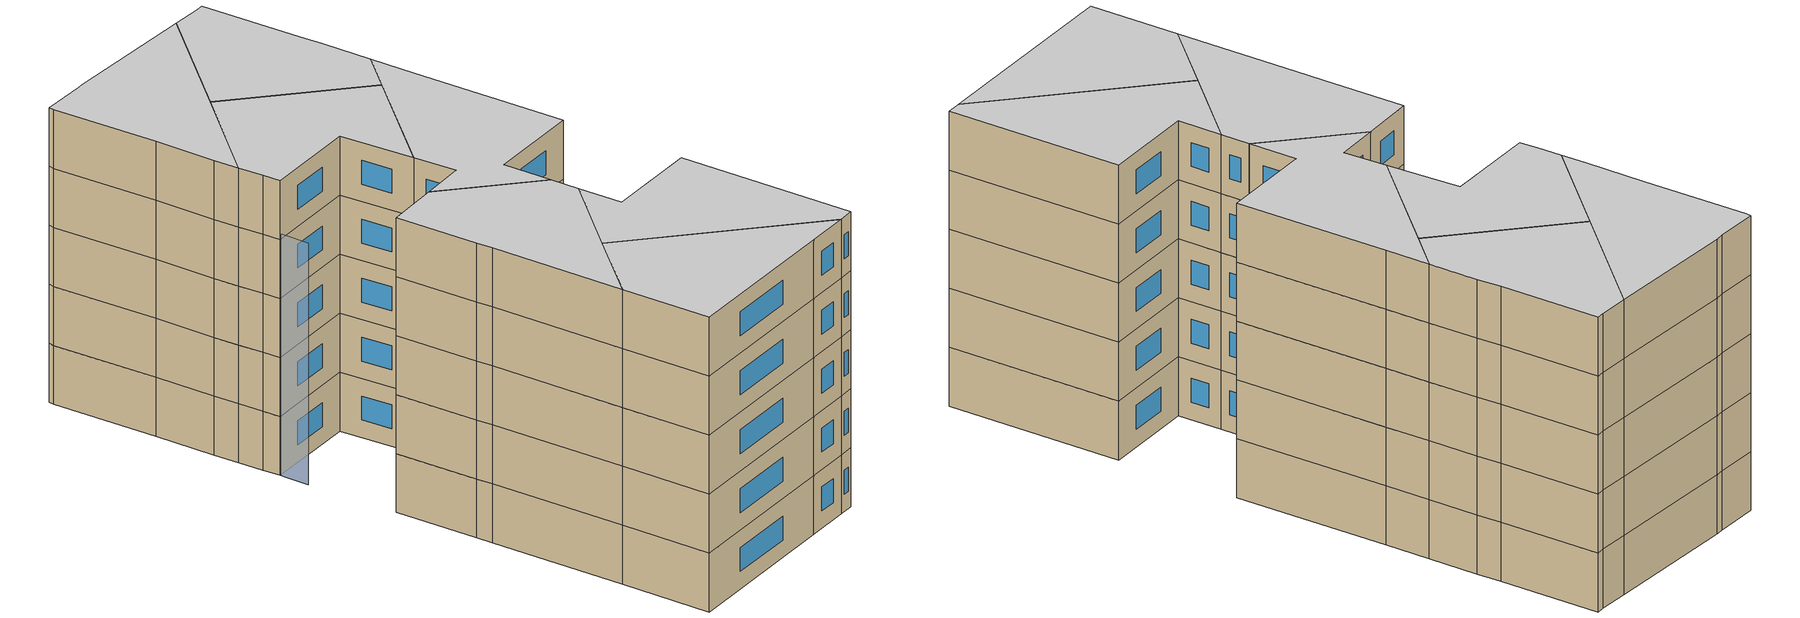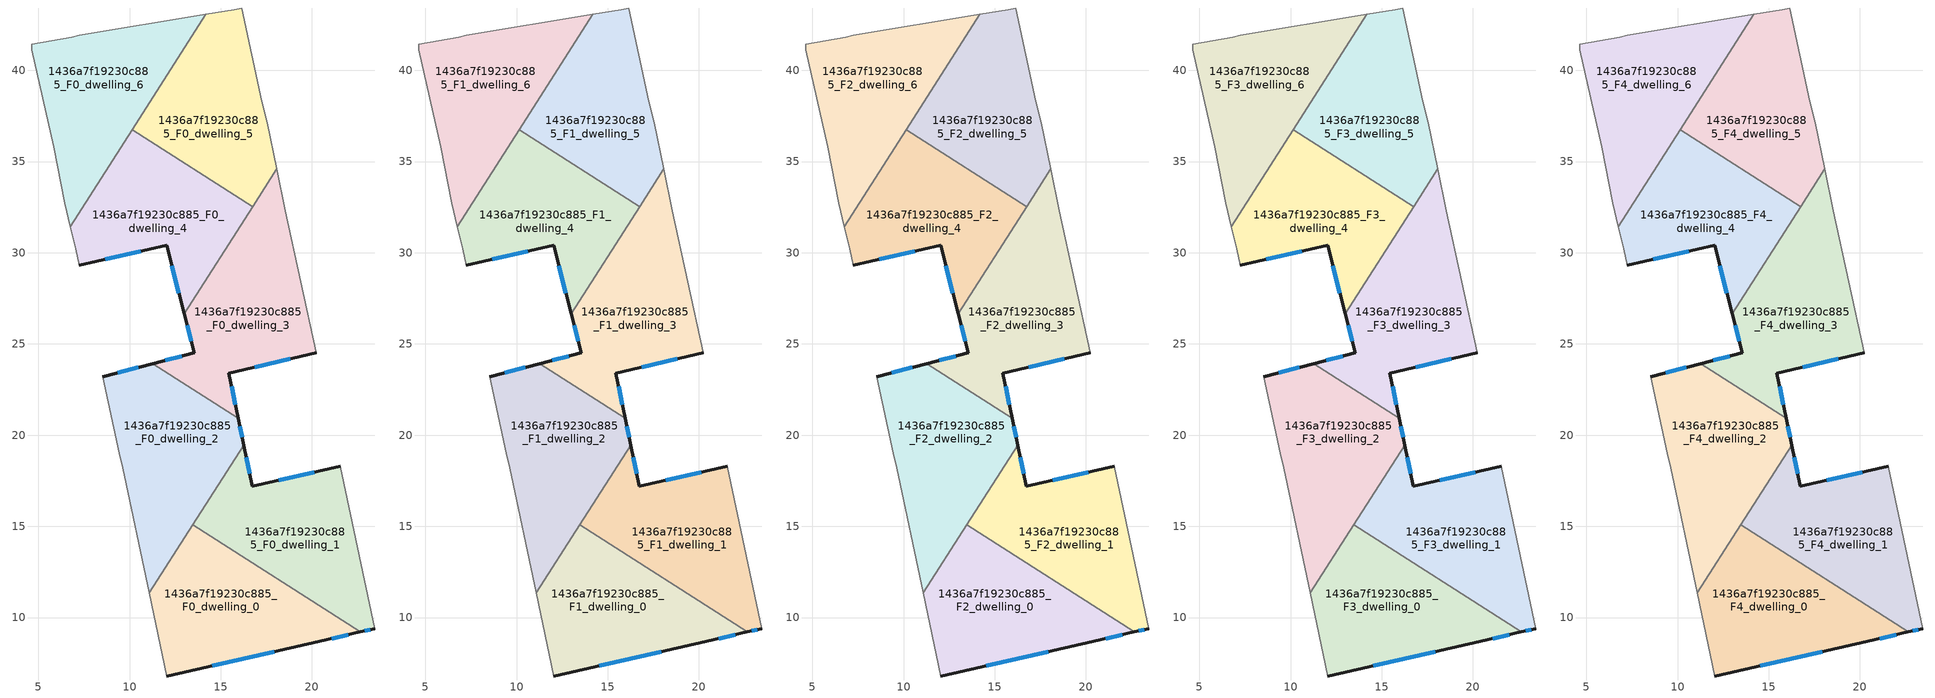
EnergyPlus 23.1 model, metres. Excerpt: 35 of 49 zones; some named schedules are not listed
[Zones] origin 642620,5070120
1436a7f19230c885_F0_dwelling_0
 floor ground (EU_floor_Construction): 22.66,9.21 20.44,8.69 12.04,6.79 11.08,11.34 13.47,15.09 z0
 wall outside (EU_wall_Construction): 12.04,6.79 20.44,8.69 22.66,9.21 z0:3
 wall adiabatic (EU_wall_Construction): 11.08,11.34 12.04,6.79 z0:3
 wall to 1436a7f19230c885_F0_dwelling_2 (EU_wall_Construction): 13.47,15.09 11.08,11.34 z0:3
 wall to 1436a7f19230c885_F0_dwelling_1 (EU_wall_Construction): 22.66,9.21 13.47,15.09 z0:3
 window (EU_Window_Construction): 21.1,8.85 22,9.06 / 14.53,7.36 17.95,8.13 z0.89:2.11
1436a7f19230c885_F0_dwelling_1
 floor ground (EU_floor_Construction): 21.55,18.3 23.44,9.39 22.66,9.21 13.47,15.09 16.27,19.46 16.74,17.2 z0
 wall outside (EU_wall_Construction): 21.55,18.3 16.74,17.2 16.27,19.46 / 22.66,9.21 23.44,9.39 z0:3
 wall adiabatic (EU_wall_Construction): 23.44,9.39 21.55,18.3 z0:3
 wall to 1436a7f19230c885_F0_dwelling_2 (EU_wall_Construction): 16.27,19.46 13.47,15.09 z0:3
 window (EU_Window_Construction): 16.6,17.87 16.41,18.79 / 20.12,17.97 18.17,17.53 / 22.89,9.26 23.21,9.34 z0.89:2.11
1436a7f19230c885_F0_dwelling_2
 floor ground (EU_floor_Construction): 15.96,20.93 16.27,19.46 11.08,11.34 9.64,18.2 9.44,19 8.54,23.21 11.29,23.92 z0
 wall outside (EU_wall_Construction): 16.27,19.46 15.96,20.93 / 11.29,23.92 8.54,23.21 z0:3
 wall adiabatic (EU_wall_Construction): 8.54,23.21 9.44,19 9.64,18.2 11.08,11.34 z0:3
 wall to 1436a7f19230c885_F0_dwelling_3 (EU_wall_Construction): 15.96,20.93 11.28,23.92 z0:3
 window (EU_Window_Construction): 16.18,19.89 16.05,20.49 / 10.47,23.71 9.35,23.42 z0.89:2.11
1436a7f19230c885_F0_dwelling_3
 floor ground (EU_floor_Construction): 18.07,34.59 18.55,32.31 20.24,24.5 15.44,23.4 15.96,20.93 11.29,23.92 13.54,24.51 12.99,26.66 z0
 wall outside (EU_wall_Construction): 15.96,20.93 15.44,23.4 20.24,24.5 / 12.99,26.66 13.54,24.51 11.29,23.92 z0:3
 wall adiabatic (EU_wall_Construction): 20.24,24.5 18.55,32.31 18.07,34.59 z0:3
 wall to 1436a7f19230c885_F0_dwelling_4 (EU_wall_Construction): 16.75,32.53 12.99,26.66 z0:3
 wall to 1436a7f19230c885_F0_dwelling_5 (EU_wall_Construction): 18.07,34.59 16.75,32.53 z0:3
 window (EU_Window_Construction): 16.87,23.73 18.82,24.18 / 15.81,21.66 15.6,22.67 / 12.87,24.33 11.95,24.09 / 13.16,26.02 13.38,25.15 z0.89:2.11
1436a7f19230c885_F0_dwelling_4
 floor ground (EU_floor_Construction): 16.75,32.53 12.99,26.66 12.04,30.41 7.24,29.31 7.04,30.21 6.74,31.43 10.15,36.75 z0
 wall outside (EU_wall_Construction): 7.24,29.31 12.04,30.41 12.99,26.66 z0:3
 wall adiabatic (EU_wall_Construction): 6.74,31.43 7.04,30.21 7.24,29.31 z0:3
 wall to 1436a7f19230c885_F0_dwelling_5 (EU_wall_Construction): 16.75,32.53 10.15,36.75 z0:3
 wall to 1436a7f19230c885_F0_dwelling_6 (EU_wall_Construction): 10.15,36.75 6.74,31.43 z0:3
 window (EU_Window_Construction): 12.32,29.3 12.71,27.77 / 8.66,29.64 10.61,30.08 z0.89:2.11
1436a7f19230c885_F0_dwelling_5
 floor ground (EU_floor_Construction): 16.15,43.42 17.25,38.31 17.55,37.11 18.07,34.59 16.75,32.53 10.15,36.75 14.19,43.06 15.75,43.32 z0
 wall adiabatic (EU_wall_Construction): 18.07,34.59 17.55,37.11 17.25,38.31 16.15,43.42 15.75,43.32 14.19,43.06 z0:3
 wall to 1436a7f19230c885_F0_dwelling_6 (EU_wall_Construction): 14.19,43.06 10.15,36.75 z0:3
1436a7f19230c885_F0_dwelling_6
 floor ground (EU_floor_Construction): 14.19,43.06 6.74,31.43 6.44,32.71 5.84,35.82 4.64,41.12 4.64,41.42 6.84,41.82 7.24,41.92 z0
 wall adiabatic (EU_wall_Construction): 14.19,43.06 7.24,41.92 6.84,41.82 4.64,41.42 4.64,41.12 5.84,35.82 6.44,32.71 6.74,31.43 z0:3
1436a7f19230c885_F1_dwelling_0
 floor to 1436a7f19230c885_F0_dwelling_0 (EU_floor_Construction): 22.66,9.21 20.44,8.69 12.03,6.79 11.08,11.34 13.47,15.09 z3
 wall outside (EU_wall_Construction): 12.04,6.79 20.44,8.69 22.66,9.21 z3:6
 wall adiabatic (EU_wall_Construction): 11.08,11.34 12.04,6.79 z3:6
 wall to 1436a7f19230c885_F1_dwelling_2 (EU_wall_Construction): 13.47,15.09 11.08,11.34 z3:6
 wall to 1436a7f19230c885_F1_dwelling_1 (EU_wall_Construction): 22.66,9.21 13.47,15.09 z3:6
 window (EU_Window_Construction): 21.1,8.85 22,9.06 / 14.53,7.36 17.95,8.13 z3.89:5.11
1436a7f19230c885_F1_dwelling_1
 floor to 1436a7f19230c885_F0_dwelling_1 (EU_floor_Construction): 21.54,18.3 23.44,9.39 22.66,9.21 13.47,15.09 16.27,19.46 16.74,17.2 z3
 wall outside (EU_wall_Construction): 21.55,18.3 16.74,17.2 16.27,19.46 / 22.66,9.21 23.44,9.39 z3:6
 wall adiabatic (EU_wall_Construction): 23.44,9.39 21.55,18.3 z3:6
 wall to 1436a7f19230c885_F1_dwelling_2 (EU_wall_Construction): 16.27,19.46 13.47,15.09 z3:6
 window (EU_Window_Construction): 16.6,17.87 16.41,18.79 / 20.12,17.97 18.17,17.53 / 22.89,9.26 23.21,9.34 z3.89:5.11
1436a7f19230c885_F1_dwelling_2
 floor to 1436a7f19230c885_F0_dwelling_2 (EU_floor_Construction): 15.96,20.93 16.27,19.46 11.08,11.34 9.64,18.2 9.44,19 8.54,23.21 11.28,23.92 z3
 wall outside (EU_wall_Construction): 16.27,19.46 15.96,20.93 / 11.29,23.92 8.54,23.21 z3:6
 wall adiabatic (EU_wall_Construction): 8.54,23.21 9.44,19 9.64,18.2 11.08,11.34 z3:6
 wall to 1436a7f19230c885_F1_dwelling_3 (EU_wall_Construction): 15.96,20.93 11.28,23.92 z3:6
 window (EU_Window_Construction): 16.18,19.89 16.05,20.49 / 10.47,23.71 9.35,23.42 z3.89:5.11
1436a7f19230c885_F1_dwelling_3
 floor to 1436a7f19230c885_F0_dwelling_3 (EU_floor_Construction): 18.07,34.59 18.55,32.31 20.24,24.5 15.44,23.4 15.96,20.93 11.28,23.92 13.54,24.51 12.99,26.66 z3
 wall outside (EU_wall_Construction): 15.96,20.93 15.44,23.4 20.24,24.5 / 12.99,26.66 13.54,24.51 11.29,23.92 z3:6
 wall adiabatic (EU_wall_Construction): 20.24,24.5 18.55,32.31 18.07,34.59 z3:6
 wall to 1436a7f19230c885_F1_dwelling_4 (EU_wall_Construction): 16.75,32.53 12.99,26.66 z3:6
 wall to 1436a7f19230c885_F1_dwelling_5 (EU_wall_Construction): 18.07,34.59 16.75,32.53 z3:6
 window (EU_Window_Construction): 16.87,23.73 18.82,24.18 / 15.81,21.66 15.6,22.67 / 12.87,24.33 11.95,24.09 / 13.16,26.02 13.38,25.15 z3.89:5.11
1436a7f19230c885_F1_dwelling_4
 floor to 1436a7f19230c885_F0_dwelling_4 (EU_floor_Construction): 16.75,32.53 12.99,26.66 12.04,30.41 7.24,29.31 7.04,30.21 6.74,31.43 10.15,36.75 z3
 wall outside (EU_wall_Construction): 7.24,29.31 12.04,30.41 12.99,26.66 z3:6
 wall adiabatic (EU_wall_Construction): 6.74,31.43 7.04,30.21 7.24,29.31 z3:6
 wall to 1436a7f19230c885_F1_dwelling_5 (EU_wall_Construction): 16.75,32.53 10.15,36.75 z3:6
 wall to 1436a7f19230c885_F1_dwelling_6 (EU_wall_Construction): 10.15,36.75 6.74,31.43 z3:6
 window (EU_Window_Construction): 12.32,29.3 12.71,27.77 / 8.66,29.64 10.61,30.08 z3.89:5.11
1436a7f19230c885_F1_dwelling_5
 floor to 1436a7f19230c885_F0_dwelling_5 (EU_floor_Construction): 16.15,43.42 17.25,38.31 17.55,37.11 18.07,34.59 16.75,32.53 10.15,36.75 14.19,43.06 15.75,43.32 z3
 wall adiabatic (EU_wall_Construction): 18.07,34.59 17.55,37.11 17.25,38.31 16.15,43.42 15.75,43.32 14.19,43.06 z3:6
 wall to 1436a7f19230c885_F1_dwelling_6 (EU_wall_Construction): 14.19,43.06 10.15,36.75 z3:6
1436a7f19230c885_F1_dwelling_6
 floor to 1436a7f19230c885_F0_dwelling_6 (EU_floor_Construction): 14.19,43.06 6.74,31.43 6.44,32.71 5.84,35.82 4.64,41.12 4.64,41.42 6.84,41.82 7.24,41.92 z3
 wall adiabatic (EU_wall_Construction): 14.19,43.06 7.24,41.92 6.84,41.82 4.64,41.42 4.64,41.12 5.84,35.82 6.44,32.71 6.74,31.43 z3:6
1436a7f19230c885_F2_dwelling_0
 floor to 1436a7f19230c885_F1_dwelling_0 (EU_floor_Construction): 22.66,9.21 20.44,8.69 12.03,6.79 11.08,11.34 13.47,15.09 z6
 wall outside (EU_wall_Construction): 12.04,6.79 20.44,8.69 22.66,9.21 z6:9
 wall adiabatic (EU_wall_Construction): 11.08,11.34 12.04,6.79 z6:9
 wall to 1436a7f19230c885_F2_dwelling_2 (EU_wall_Construction): 13.47,15.09 11.08,11.34 z6:9
 wall to 1436a7f19230c885_F2_dwelling_1 (EU_wall_Construction): 22.66,9.21 13.47,15.09 z6:9
 window (EU_Window_Construction): 21.1,8.85 22,9.06 / 14.53,7.36 17.95,8.13 z6.89:8.11
1436a7f19230c885_F2_dwelling_1
 floor to 1436a7f19230c885_F1_dwelling_1 (EU_floor_Construction): 21.54,18.3 23.44,9.39 22.66,9.21 13.47,15.09 16.27,19.46 16.74,17.2 z6
 wall outside (EU_wall_Construction): 21.55,18.3 16.74,17.2 16.27,19.46 / 22.66,9.21 23.44,9.39 z6:9
 wall adiabatic (EU_wall_Construction): 23.44,9.39 21.55,18.3 z6:9
 wall to 1436a7f19230c885_F2_dwelling_2 (EU_wall_Construction): 16.27,19.46 13.47,15.09 z6:9
 window (EU_Window_Construction): 16.6,17.87 16.41,18.79 / 20.12,17.97 18.17,17.53 / 22.89,9.26 23.21,9.34 z6.89:8.11
1436a7f19230c885_F2_dwelling_2
 floor to 1436a7f19230c885_F1_dwelling_2 (EU_floor_Construction): 15.96,20.93 16.27,19.46 11.08,11.34 9.64,18.2 9.44,19 8.54,23.21 11.28,23.92 z6
 wall outside (EU_wall_Construction): 16.27,19.46 15.96,20.93 / 11.29,23.92 8.54,23.21 z6:9
 wall adiabatic (EU_wall_Construction): 8.54,23.21 9.44,19 9.64,18.2 11.08,11.34 z6:9
 wall to 1436a7f19230c885_F2_dwelling_3 (EU_wall_Construction): 15.96,20.93 11.28,23.92 z6:9
 window (EU_Window_Construction): 16.18,19.89 16.05,20.49 / 10.47,23.71 9.35,23.42 z6.89:8.11
1436a7f19230c885_F2_dwelling_3
 floor to 1436a7f19230c885_F1_dwelling_3 (EU_floor_Construction): 18.07,34.59 18.55,32.31 20.24,24.5 15.44,23.4 15.96,20.93 11.28,23.92 13.54,24.51 12.99,26.66 z6
 wall outside (EU_wall_Construction): 15.96,20.93 15.44,23.4 20.24,24.5 / 12.99,26.66 13.54,24.51 11.29,23.92 z6:9
 wall adiabatic (EU_wall_Construction): 20.24,24.5 18.55,32.31 18.07,34.59 z6:9
 wall to 1436a7f19230c885_F2_dwelling_4 (EU_wall_Construction): 16.75,32.53 12.99,26.66 z6:9
 wall to 1436a7f19230c885_F2_dwelling_5 (EU_wall_Construction): 18.07,34.59 16.75,32.53 z6:9
 window (EU_Window_Construction): 16.87,23.73 18.82,24.18 / 15.81,21.66 15.6,22.67 / 12.87,24.33 11.95,24.09 / 13.16,26.02 13.38,25.15 z6.89:8.11
1436a7f19230c885_F2_dwelling_4
 floor to 1436a7f19230c885_F1_dwelling_4 (EU_floor_Construction): 16.75,32.53 12.99,26.66 12.04,30.41 7.24,29.31 7.04,30.21 6.74,31.43 10.15,36.75 z6
 wall outside (EU_wall_Construction): 7.24,29.31 12.04,30.41 12.99,26.66 z6:9
 wall adiabatic (EU_wall_Construction): 6.74,31.43 7.04,30.21 7.24,29.31 z6:9
 wall to 1436a7f19230c885_F2_dwelling_5 (EU_wall_Construction): 16.75,32.53 10.15,36.75 z6:9
 wall to 1436a7f19230c885_F2_dwelling_6 (EU_wall_Construction): 10.15,36.75 6.74,31.43 z6:9
 window (EU_Window_Construction): 12.32,29.3 12.71,27.77 / 8.66,29.64 10.61,30.08 z6.89:8.11
1436a7f19230c885_F2_dwelling_5
 floor to 1436a7f19230c885_F1_dwelling_5 (EU_floor_Construction): 16.15,43.42 17.25,38.31 17.55,37.11 18.07,34.59 16.75,32.53 10.15,36.75 14.19,43.06 15.75,43.32 z6
 wall adiabatic (EU_wall_Construction): 18.07,34.59 17.55,37.11 17.25,38.31 16.15,43.42 15.75,43.32 14.19,43.06 z6:9
 wall to 1436a7f19230c885_F2_dwelling_6 (EU_wall_Construction): 14.19,43.06 10.15,36.75 z6:9
1436a7f19230c885_F2_dwelling_6
 floor to 1436a7f19230c885_F1_dwelling_6 (EU_floor_Construction): 14.19,43.06 6.74,31.43 6.44,32.71 5.84,35.82 4.64,41.12 4.64,41.42 6.84,41.82 7.24,41.92 z6
 wall adiabatic (EU_wall_Construction): 14.19,43.06 7.24,41.92 6.84,41.82 4.64,41.42 4.64,41.12 5.84,35.82 6.44,32.71 6.74,31.43 z6:9
1436a7f19230c885_F3_dwelling_0
 floor to 1436a7f19230c885_F2_dwelling_0 (EU_floor_Construction): 22.66,9.21 20.44,8.69 12.03,6.79 11.08,11.34 13.47,15.09 z9
 wall outside (EU_wall_Construction): 12.04,6.79 20.44,8.69 22.66,9.21 z9:12
 wall adiabatic (EU_wall_Construction): 11.08,11.34 12.04,6.79 z9:12
 wall to 1436a7f19230c885_F3_dwelling_2 (EU_wall_Construction): 13.47,15.09 11.08,11.34 z9:12
 wall to 1436a7f19230c885_F3_dwelling_1 (EU_wall_Construction): 22.66,9.21 13.47,15.09 z9:12
 window (EU_Window_Construction): 21.1,8.85 22,9.06 / 14.53,7.36 17.95,8.13 z9.89:11.11
1436a7f19230c885_F3_dwelling_1
 floor to 1436a7f19230c885_F2_dwelling_1 (EU_floor_Construction): 21.54,18.3 23.44,9.39 22.66,9.21 13.47,15.09 16.27,19.46 16.74,17.2 z9
 wall outside (EU_wall_Construction): 21.55,18.3 16.74,17.2 16.27,19.46 / 22.66,9.21 23.44,9.39 z9:12
 wall adiabatic (EU_wall_Construction): 23.44,9.39 21.55,18.3 z9:12
 wall to 1436a7f19230c885_F3_dwelling_2 (EU_wall_Construction): 16.27,19.46 13.47,15.09 z9:12
 window (EU_Window_Construction): 16.6,17.87 16.41,18.79 / 20.12,17.97 18.17,17.53 / 22.89,9.26 23.21,9.34 z9.89:11.11
1436a7f19230c885_F3_dwelling_2
 floor to 1436a7f19230c885_F2_dwelling_2 (EU_floor_Construction): 15.96,20.93 16.27,19.46 11.08,11.34 9.64,18.2 9.44,19 8.54,23.21 11.28,23.92 z9
 wall outside (EU_wall_Construction): 16.27,19.46 15.96,20.93 / 11.29,23.92 8.54,23.21 z9:12
 wall adiabatic (EU_wall_Construction): 8.54,23.21 9.44,19 9.64,18.2 11.08,11.34 z9:12
 wall to 1436a7f19230c885_F3_dwelling_3 (EU_wall_Construction): 15.96,20.93 11.28,23.92 z9:12
 window (EU_Window_Construction): 16.18,19.89 16.05,20.49 / 10.47,23.71 9.35,23.42 z9.89:11.11
1436a7f19230c885_F3_dwelling_3
 floor to 1436a7f19230c885_F2_dwelling_3 (EU_floor_Construction): 18.07,34.59 18.55,32.31 20.24,24.5 15.44,23.4 15.96,20.93 11.28,23.92 13.54,24.51 12.99,26.66 z9
 wall outside (EU_wall_Construction): 15.96,20.93 15.44,23.4 20.24,24.5 / 12.99,26.66 13.54,24.51 11.29,23.92 z9:12
 wall adiabatic (EU_wall_Construction): 20.24,24.5 18.55,32.31 18.07,34.59 z9:12
 wall to 1436a7f19230c885_F3_dwelling_4 (EU_wall_Construction): 16.75,32.53 12.99,26.66 z9:12
 wall to 1436a7f19230c885_F3_dwelling_5 (EU_wall_Construction): 18.07,34.59 16.75,32.53 z9:12
 window (EU_Window_Construction): 16.87,23.73 18.82,24.18 / 15.81,21.66 15.6,22.67 / 12.87,24.33 11.95,24.09 / 13.16,26.02 13.38,25.15 z9.89:11.11
1436a7f19230c885_F3_dwelling_4
 floor to 1436a7f19230c885_F2_dwelling_4 (EU_floor_Construction): 16.75,32.53 12.99,26.66 12.04,30.41 7.24,29.31 7.04,30.21 6.74,31.43 10.15,36.75 z9
 wall outside (EU_wall_Construction): 7.24,29.31 12.04,30.41 12.99,26.66 z9:12
 wall adiabatic (EU_wall_Construction): 6.74,31.43 7.04,30.21 7.24,29.31 z9:12
 wall to 1436a7f19230c885_F3_dwelling_5 (EU_wall_Construction): 16.75,32.53 10.15,36.75 z9:12
 wall to 1436a7f19230c885_F3_dwelling_6 (EU_wall_Construction): 10.15,36.75 6.74,31.43 z9:12
 window (EU_Window_Construction): 12.32,29.3 12.71,27.77 / 8.66,29.64 10.61,30.08 z9.89:11.11
1436a7f19230c885_F3_dwelling_5
 floor to 1436a7f19230c885_F2_dwelling_5 (EU_floor_Construction): 16.15,43.42 17.25,38.31 17.55,37.11 18.07,34.59 16.75,32.53 10.15,36.75 14.19,43.06 15.75,43.32 z9
 wall adiabatic (EU_wall_Construction): 18.07,34.59 17.55,37.11 17.25,38.31 16.15,43.42 15.75,43.32 14.19,43.06 z9:12
 wall to 1436a7f19230c885_F3_dwelling_6 (EU_wall_Construction): 14.19,43.06 10.15,36.75 z9:12
1436a7f19230c885_F3_dwelling_6
 floor to 1436a7f19230c885_F2_dwelling_6 (EU_floor_Construction): 14.19,43.06 6.74,31.43 6.44,32.71 5.84,35.82 4.64,41.12 4.64,41.42 6.84,41.82 7.24,41.92 z9
 wall adiabatic (EU_wall_Construction): 14.19,43.06 7.24,41.92 6.84,41.82 4.64,41.42 4.64,41.12 5.84,35.82 6.44,32.71 6.74,31.43 z9:12
1436a7f19230c885_F4_dwelling_0
 floor to 1436a7f19230c885_F3_dwelling_0 (EU_floor_Construction): 22.66,9.21 20.44,8.69 12.03,6.79 11.08,11.34 13.47,15.09 z12
 wall outside (EU_wall_Construction): 12.04,6.79 20.44,8.69 22.66,9.21 z12:15
 wall adiabatic (EU_wall_Construction): 11.08,11.34 12.04,6.79 z12:15
 wall to 1436a7f19230c885_F4_dwelling_2 (EU_wall_Construction): 13.47,15.09 11.08,11.34 z12:15
 wall to 1436a7f19230c885_F4_dwelling_1 (EU_wall_Construction): 22.66,9.21 13.47,15.09 z12:15
 window (EU_Window_Construction): 21.1,8.85 22,9.06 / 14.53,7.36 17.95,8.13 z12.89:14.11
 ceiling to 1436a7f19230c885_F5_dwelling_0 (EU_floor_Construction): 22.66,9.21 13.47,15.09 11.08,11.34 12.03,6.79 20.44,8.69 z15
1436a7f19230c885_F4_dwelling_1
 floor to 1436a7f19230c885_F3_dwelling_1 (EU_floor_Construction): 21.54,18.3 23.44,9.39 22.66,9.21 13.47,15.09 16.27,19.46 16.74,17.2 z12
 wall outside (EU_wall_Construction): 21.55,18.3 16.74,17.2 16.27,19.46 / 22.66,9.21 23.44,9.39 z12:15
 wall adiabatic (EU_wall_Construction): 23.44,9.39 21.55,18.3 z12:15
 wall to 1436a7f19230c885_F4_dwelling_2 (EU_wall_Construction): 16.27,19.46 13.47,15.09 z12:15
 window (EU_Window_Construction): 16.6,17.87 16.41,18.79 / 20.12,17.97 18.17,17.53 / 22.89,9.26 23.21,9.34 z12.89:14.11
 ceiling to 1436a7f19230c885_F5_dwelling_1 (EU_floor_Construction): 23.44,9.39 21.54,18.3 16.74,17.2 16.27,19.46 13.47,15.09 22.66,9.21 z15
1436a7f19230c885_F4_dwelling_2
 floor to 1436a7f19230c885_F3_dwelling_2 (EU_floor_Construction): 15.96,20.93 16.27,19.46 11.08,11.34 9.64,18.2 9.44,19 8.54,23.21 11.28,23.92 z12
 wall outside (EU_wall_Construction): 16.27,19.46 15.96,20.93 / 11.29,23.92 8.54,23.21 z12:15
 wall adiabatic (EU_wall_Construction): 8.54,23.21 9.44,19 9.64,18.2 11.08,11.34 z12:15
 wall to 1436a7f19230c885_F4_dwelling_3 (EU_wall_Construction): 15.96,20.93 11.28,23.92 z12:15
 window (EU_Window_Construction): 16.18,19.89 16.05,20.49 / 10.47,23.71 9.35,23.42 z12.89:14.11
 ceiling to 1436a7f19230c885_F5_dwelling_2 (EU_floor_Construction): 11.08,11.34 16.27,19.46 15.96,20.93 11.28,23.92 8.54,23.21 9.44,19 9.64,18.2 z15
1436a7f19230c885_F4_dwelling_3
 floor to 1436a7f19230c885_F3_dwelling_3 (EU_floor_Construction): 18.07,34.59 18.55,32.31 20.24,24.5 15.44,23.4 15.96,20.93 11.28,23.92 13.54,24.51 12.99,26.66 z12
 wall outside (EU_wall_Construction): 15.96,20.93 15.44,23.4 20.24,24.5 / 12.99,26.66 13.54,24.51 11.29,23.92 z12:15
 wall adiabatic (EU_wall_Construction): 20.24,24.5 18.55,32.31 18.07,34.59 z12:15
 wall to 1436a7f19230c885_F4_dwelling_4 (EU_wall_Construction): 16.75,32.53 12.99,26.66 z12:15
 wall to 1436a7f19230c885_F4_dwelling_5 (EU_wall_Construction): 18.07,34.59 16.75,32.53 z12:15
 window (EU_Window_Construction): 16.87,23.73 18.82,24.18 / 15.81,21.66 15.6,22.67 / 12.87,24.33 11.95,24.09 / 13.16,26.02 13.38,25.15 z12.89:14.11
 ceiling to 1436a7f19230c885_F5_dwelling_3 (EU_floor_Construction): 20.24,24.5 18.55,32.31 18.07,34.59 12.99,26.66 13.54,24.51 11.28,23.92 15.96,20.93 15.44,23.4 z15
1436a7f19230c885_F4_dwelling_4
 floor to 1436a7f19230c885_F3_dwelling_4 (EU_floor_Construction): 16.75,32.53 12.99,26.66 12.04,30.41 7.24,29.31 7.04,30.21 6.74,31.43 10.15,36.75 z12
 wall outside (EU_wall_Construction): 7.24,29.31 12.04,30.41 12.99,26.66 z12:15
 wall adiabatic (EU_wall_Construction): 6.74,31.43 7.04,30.21 7.24,29.31 z12:15
 wall to 1436a7f19230c885_F4_dwelling_5 (EU_wall_Construction): 16.75,32.53 10.15,36.75 z12:15
 wall to 1436a7f19230c885_F4_dwelling_6 (EU_wall_Construction): 10.15,36.75 6.74,31.43 z12:15
 window (EU_Window_Construction): 12.32,29.3 12.71,27.77 / 8.66,29.64 10.61,30.08 z12.89:14.11
 ceiling to 1436a7f19230c885_F5_dwelling_4 (EU_floor_Construction): 12.99,26.66 16.75,32.53 10.15,36.75 6.74,31.43 7.04,30.21 7.24,29.31 12.04,30.41 z15
1436a7f19230c885_F4_dwelling_5
 floor to 1436a7f19230c885_F3_dwelling_5 (EU_floor_Construction): 16.15,43.42 17.25,38.31 17.55,37.11 18.07,34.59 16.75,32.53 10.15,36.75 14.19,43.06 15.75,43.32 z12
 wall adiabatic (EU_wall_Construction): 18.07,34.59 17.55,37.11 17.25,38.31 16.15,43.42 15.75,43.32 14.19,43.06 z12:15
 wall to 1436a7f19230c885_F4_dwelling_6 (EU_wall_Construction): 14.19,43.06 10.15,36.75 z12:15
 ceiling to 1436a7f19230c885_F5_dwelling_5 (EU_floor_Construction): 16.75,32.53 18.07,34.59 17.55,37.11 17.25,38.31 16.15,43.42 15.75,43.32 14.19,43.06 10.15,36.75 z15
1436a7f19230c885_F4_dwelling_6
 floor to 1436a7f19230c885_F3_dwelling_6 (EU_floor_Construction): 14.19,43.06 6.74,31.43 6.44,32.71 5.84,35.82 4.64,41.12 4.64,41.42 6.84,41.82 7.24,41.92 z12
 wall adiabatic (EU_wall_Construction): 14.19,43.06 7.24,41.92 6.84,41.82 4.64,41.42 4.64,41.12 5.84,35.82 6.44,32.71 6.74,31.43 z12:15
 ceiling to 1436a7f19230c885_F5_dwelling_6 (EU_floor_Construction): 6.74,31.43 14.19,43.06 7.24,41.92 6.84,41.82 4.64,41.42 4.64,41.12 5.84,35.82 6.44,32.71 z15
shading: 6.04,35.88 7.54,27.81 z0:12.3
[Building]
EU S2 Campaign: North Axis=0; Terrain=City; Solar Distribution=FullExterior
[Site:Location]
Lyon-Bron: Latitude=45.75; Longitude=5; Time Zone=1; Elevation=198
[SizingPeriod:WeatherFileDays]
AnnualSizingPeriod: Begin Month=1; Begin Day of Month=1; End Month=12; End Day of Month=31; Day of Week for Start Day=Monday; Use Weather File Daylight Saving Period=No; Use Weather File Rain and Snow Indicators=No
[MATERIAL]
EU_InternalMass_Material: Roughness=MediumRough; Thickness=0.1; Conductivity=1; Density=1800; Specific Heat=900; Thermal Absorptance=0.9; Solar Absorptance=0.7; Visible Absorptance=0.7
[MATERIAL:NOMASS] Roughness=MediumRough; Thermal Absorptance=0.9; Solar Absorptance=0.7; Visible Absorptance=0.7
Name | Thermal Resistance
EU_wall_NoMass | 0.461361
EU_floor_NoMass | 0.398804
[WINDOWMATERIAL:SIMPLEGLAZINGSYSTEM]
EU_Window_SimpleGlazing: UFactor=2.4225; Solar Heat Gain Coefficient=0.75; Visible Transmittance=0.75
[CONSTRUCTION]
EU_wall_Construction: EU_wall_NoMass
EU_floor_Construction: EU_floor_NoMass
EU_Window_Construction: EU_Window_SimpleGlazing
EU_InternalMass_Construction: EU_InternalMass_Material
[ZONE] Type=1; Multiplier=1; Ceiling Height=autocalculate; Floor Area=autocalculate; Part of Total Floor Area=Yes
Name | Volume
1436a7f19230c885_F0_dwelling_0 | 148.839
1436a7f19230c885_F1_dwelling_0; 1436a7f19230c885_F2_dwelling_0; 1436a7f19230c885_F3_dwelling_0; 1436a7f19230c885_F4_dwelling_0; 1436a7f19230c885_F0_dwelling_1; 1436a7f19230c885_F1_dwelling_1; 1436a7f19230c885_F2_dwelling_1; 1436a7f19230c885_F3_dwelling_1; 1436a7f19230c885_F4_dwelling_1 | 148.841
1436a7f19230c885_F0_dwelling_2; 1436a7f19230c885_F1_dwelling_2; 1436a7f19230c885_F2_dwelling_2; 1436a7f19230c885_F3_dwelling_2; 1436a7f19230c885_F4_dwelling_2 | 155.665
1436a7f19230c885_F0_dwelling_3 | 155.636
1436a7f19230c885_F1_dwelling_3; 1436a7f19230c885_F2_dwelling_3; 1436a7f19230c885_F3_dwelling_3; 1436a7f19230c885_F4_dwelling_3 | 155.637
1436a7f19230c885_F0_dwelling_4 | 143.837
1436a7f19230c885_F1_dwelling_4; 1436a7f19230c885_F2_dwelling_4; 1436a7f19230c885_F3_dwelling_4; 1436a7f19230c885_F4_dwelling_4 | 143.839
1436a7f19230c885_F0_dwelling_5 | 143.829
1436a7f19230c885_F1_dwelling_5; 1436a7f19230c885_F2_dwelling_5; 1436a7f19230c885_F3_dwelling_5; 1436a7f19230c885_F4_dwelling_5 | 143.828
1436a7f19230c885_F0_dwelling_6; 1436a7f19230c885_F1_dwelling_6; 1436a7f19230c885_F2_dwelling_6; 1436a7f19230c885_F3_dwelling_6; 1436a7f19230c885_F4_dwelling_6 | 149.438
[INTERNALMASS] Construction=EU_InternalMass_Construction
Name | Zone or ZoneList | Surface Area
1436a7f19230c885_F0_dwelling_0_EU_InternalMass | 1436a7f19230c885_F0_dwelling_0 | 49.6127
1436a7f19230c885_F0_dwelling_1_EU_InternalMass | 1436a7f19230c885_F0_dwelling_1 | 49.6132
1436a7f19230c885_F0_dwelling_2_EU_InternalMass | 1436a7f19230c885_F0_dwelling_2 | 51.8874
1436a7f19230c885_F0_dwelling_3_EU_InternalMass | 1436a7f19230c885_F0_dwelling_3 | 51.8801
1436a7f19230c885_F0_dwelling_4_EU_InternalMass | 1436a7f19230c885_F0_dwelling_4 | 47.9466
1436a7f19230c885_F0_dwelling_5_EU_InternalMass | 1436a7f19230c885_F0_dwelling_5 | 47.9419
1436a7f19230c885_F0_dwelling_6_EU_InternalMass | 1436a7f19230c885_F0_dwelling_6 | 49.8125
1436a7f19230c885_F1_dwelling_0_EU_InternalMass | 1436a7f19230c885_F1_dwelling_0 | 49.6127
1436a7f19230c885_F1_dwelling_1_EU_InternalMass | 1436a7f19230c885_F1_dwelling_1 | 49.6132
1436a7f19230c885_F1_dwelling_2_EU_InternalMass | 1436a7f19230c885_F1_dwelling_2 | 51.8874
1436a7f19230c885_F1_dwelling_3_EU_InternalMass | 1436a7f19230c885_F1_dwelling_3 | 51.8801
1436a7f19230c885_F1_dwelling_4_EU_InternalMass | 1436a7f19230c885_F1_dwelling_4 | 47.9466
1436a7f19230c885_F1_dwelling_5_EU_InternalMass | 1436a7f19230c885_F1_dwelling_5 | 47.9419
1436a7f19230c885_F1_dwelling_6_EU_InternalMass | 1436a7f19230c885_F1_dwelling_6 | 49.8125
1436a7f19230c885_F2_dwelling_0_EU_InternalMass | 1436a7f19230c885_F2_dwelling_0 | 49.6127
1436a7f19230c885_F2_dwelling_1_EU_InternalMass | 1436a7f19230c885_F2_dwelling_1 | 49.6132
1436a7f19230c885_F2_dwelling_2_EU_InternalMass | 1436a7f19230c885_F2_dwelling_2 | 51.8874
1436a7f19230c885_F2_dwelling_3_EU_InternalMass | 1436a7f19230c885_F2_dwelling_3 | 51.8801
1436a7f19230c885_F2_dwelling_4_EU_InternalMass | 1436a7f19230c885_F2_dwelling_4 | 47.9466
1436a7f19230c885_F2_dwelling_5_EU_InternalMass | 1436a7f19230c885_F2_dwelling_5 | 47.9419
1436a7f19230c885_F2_dwelling_6_EU_InternalMass | 1436a7f19230c885_F2_dwelling_6 | 49.8125
1436a7f19230c885_F3_dwelling_0_EU_InternalMass | 1436a7f19230c885_F3_dwelling_0 | 49.6127
1436a7f19230c885_F3_dwelling_1_EU_InternalMass | 1436a7f19230c885_F3_dwelling_1 | 49.6132
1436a7f19230c885_F3_dwelling_2_EU_InternalMass | 1436a7f19230c885_F3_dwelling_2 | 51.8874
1436a7f19230c885_F3_dwelling_3_EU_InternalMass | 1436a7f19230c885_F3_dwelling_3 | 51.8801
1436a7f19230c885_F3_dwelling_4_EU_InternalMass | 1436a7f19230c885_F3_dwelling_4 | 47.9466
1436a7f19230c885_F3_dwelling_5_EU_InternalMass | 1436a7f19230c885_F3_dwelling_5 | 47.9419
1436a7f19230c885_F3_dwelling_6_EU_InternalMass | 1436a7f19230c885_F3_dwelling_6 | 49.8125
1436a7f19230c885_F4_dwelling_0_EU_InternalMass | 1436a7f19230c885_F4_dwelling_0 | 49.6127
1436a7f19230c885_F4_dwelling_1_EU_InternalMass | 1436a7f19230c885_F4_dwelling_1 | 49.6132
1436a7f19230c885_F4_dwelling_2_EU_InternalMass | 1436a7f19230c885_F4_dwelling_2 | 51.8874
1436a7f19230c885_F4_dwelling_3_EU_InternalMass | 1436a7f19230c885_F4_dwelling_3 | 51.8801
1436a7f19230c885_F4_dwelling_4_EU_InternalMass | 1436a7f19230c885_F4_dwelling_4 | 47.9466
1436a7f19230c885_F4_dwelling_5_EU_InternalMass | 1436a7f19230c885_F4_dwelling_5 | 47.9419
1436a7f19230c885_F4_dwelling_6_EU_InternalMass | 1436a7f19230c885_F4_dwelling_6 | 49.8125
[OTHEREQUIPMENT] Fuel Type=Electricity; Design Level Calculation Method=Watts/Area; Power per Zone Floor Area=1; Fraction Latent=0; Fraction Radiant=0; Fraction Lost=0; Carbon Dioxide Generation Rate=0; EndUse Subcategory=EU_Step8_InternalGains
Name | Zone or ZoneList or Space or SpaceList | Schedule
EU_Step8_InternalGain_1436a7f19230c885_F0_dwelling_0_f000 | 1436a7f19230c885_F0_dwelling_0 | EU_Step8_GainSchedule_1436a7f19230c885_F0_dwelling_0_f000
EU_Step8_InternalGain_1436a7f19230c885_F0_dwelling_1_f000 | 1436a7f19230c885_F0_dwelling_1 | EU_Step8_GainSchedule_1436a7f19230c885_F0_dwelling_1_f000
EU_Step8_InternalGain_1436a7f19230c885_F0_dwelling_2_f000 | 1436a7f19230c885_F0_dwelling_2 | EU_Step8_GainSchedule_1436a7f19230c885_F0_dwelling_2_f000
EU_Step8_InternalGain_1436a7f19230c885_F0_dwelling_3_f000 | 1436a7f19230c885_F0_dwelling_3 | EU_Step8_GainSchedule_1436a7f19230c885_F0_dwelling_3_f000
EU_Step8_InternalGain_1436a7f19230c885_F0_dwelling_4_f000 | 1436a7f19230c885_F0_dwelling_4 | EU_Step8_GainSchedule_1436a7f19230c885_F0_dwelling_4_f000
EU_Step8_InternalGain_1436a7f19230c885_F0_dwelling_5_f000 | 1436a7f19230c885_F0_dwelling_5 | EU_Step8_GainSchedule_1436a7f19230c885_F0_dwelling_5_f000
EU_Step8_InternalGain_1436a7f19230c885_F0_dwelling_6_f000 | 1436a7f19230c885_F0_dwelling_6 | EU_Step8_GainSchedule_1436a7f19230c885_F0_dwelling_6_f000
EU_Step8_InternalGain_1436a7f19230c885_F1_dwelling_0_f000 | 1436a7f19230c885_F1_dwelling_0 | EU_Step8_GainSchedule_1436a7f19230c885_F1_dwelling_0_f000
EU_Step8_InternalGain_1436a7f19230c885_F1_dwelling_1_f000 | 1436a7f19230c885_F1_dwelling_1 | EU_Step8_GainSchedule_1436a7f19230c885_F1_dwelling_1_f000
EU_Step8_InternalGain_1436a7f19230c885_F1_dwelling_2_f000 | 1436a7f19230c885_F1_dwelling_2 | EU_Step8_GainSchedule_1436a7f19230c885_F1_dwelling_2_f000
EU_Step8_InternalGain_1436a7f19230c885_F1_dwelling_3_f000 | 1436a7f19230c885_F1_dwelling_3 | EU_Step8_GainSchedule_1436a7f19230c885_F1_dwelling_3_f000
EU_Step8_InternalGain_1436a7f19230c885_F1_dwelling_4_f000 | 1436a7f19230c885_F1_dwelling_4 | EU_Step8_GainSchedule_1436a7f19230c885_F1_dwelling_4_f000
EU_Step8_InternalGain_1436a7f19230c885_F1_dwelling_5_f000 | 1436a7f19230c885_F1_dwelling_5 | EU_Step8_GainSchedule_1436a7f19230c885_F1_dwelling_5_f000
EU_Step8_InternalGain_1436a7f19230c885_F1_dwelling_6_f000 | 1436a7f19230c885_F1_dwelling_6 | EU_Step8_GainSchedule_1436a7f19230c885_F1_dwelling_6_f000
EU_Step8_InternalGain_1436a7f19230c885_F2_dwelling_0_f000 | 1436a7f19230c885_F2_dwelling_0 | EU_Step8_GainSchedule_1436a7f19230c885_F2_dwelling_0_f000
EU_Step8_InternalGain_1436a7f19230c885_F2_dwelling_1_f000 | 1436a7f19230c885_F2_dwelling_1 | EU_Step8_GainSchedule_1436a7f19230c885_F2_dwelling_1_f000
EU_Step8_InternalGain_1436a7f19230c885_F2_dwelling_2_f000 | 1436a7f19230c885_F2_dwelling_2 | EU_Step8_GainSchedule_1436a7f19230c885_F2_dwelling_2_f000
EU_Step8_InternalGain_1436a7f19230c885_F2_dwelling_3_f000 | 1436a7f19230c885_F2_dwelling_3 | EU_Step8_GainSchedule_1436a7f19230c885_F2_dwelling_3_f000
EU_Step8_InternalGain_1436a7f19230c885_F2_dwelling_4_f000 | 1436a7f19230c885_F2_dwelling_4 | EU_Step8_GainSchedule_1436a7f19230c885_F2_dwelling_4_f000
EU_Step8_InternalGain_1436a7f19230c885_F2_dwelling_5_f000 | 1436a7f19230c885_F2_dwelling_5 | EU_Step8_GainSchedule_1436a7f19230c885_F2_dwelling_5_f000
EU_Step8_InternalGain_1436a7f19230c885_F2_dwelling_6_f000 | 1436a7f19230c885_F2_dwelling_6 | EU_Step8_GainSchedule_1436a7f19230c885_F2_dwelling_6_f000
EU_Step8_InternalGain_1436a7f19230c885_F3_dwelling_0_f000 | 1436a7f19230c885_F3_dwelling_0 | EU_Step8_GainSchedule_1436a7f19230c885_F3_dwelling_0_f000
EU_Step8_InternalGain_1436a7f19230c885_F3_dwelling_1_f000 | 1436a7f19230c885_F3_dwelling_1 | EU_Step8_GainSchedule_1436a7f19230c885_F3_dwelling_1_f000
EU_Step8_InternalGain_1436a7f19230c885_F3_dwelling_2_f000 | 1436a7f19230c885_F3_dwelling_2 | EU_Step8_GainSchedule_1436a7f19230c885_F3_dwelling_2_f000
EU_Step8_InternalGain_1436a7f19230c885_F3_dwelling_3_f000 | 1436a7f19230c885_F3_dwelling_3 | EU_Step8_GainSchedule_1436a7f19230c885_F3_dwelling_3_f000
EU_Step8_InternalGain_1436a7f19230c885_F3_dwelling_4_f000 | 1436a7f19230c885_F3_dwelling_4 | EU_Step8_GainSchedule_1436a7f19230c885_F3_dwelling_4_f000
EU_Step8_InternalGain_1436a7f19230c885_F3_dwelling_5_f000 | 1436a7f19230c885_F3_dwelling_5 | EU_Step8_GainSchedule_1436a7f19230c885_F3_dwelling_5_f000
EU_Step8_InternalGain_1436a7f19230c885_F3_dwelling_6_f000 | 1436a7f19230c885_F3_dwelling_6 | EU_Step8_GainSchedule_1436a7f19230c885_F3_dwelling_6_f000
EU_Step8_InternalGain_1436a7f19230c885_F4_dwelling_0_f000 | 1436a7f19230c885_F4_dwelling_0 | EU_Step8_GainSchedule_1436a7f19230c885_F4_dwelling_0_f000
EU_Step8_InternalGain_1436a7f19230c885_F4_dwelling_1_f000 | 1436a7f19230c885_F4_dwelling_1 | EU_Step8_GainSchedule_1436a7f19230c885_F4_dwelling_1_f000
EU_Step8_InternalGain_1436a7f19230c885_F4_dwelling_2_f000 | 1436a7f19230c885_F4_dwelling_2 | EU_Step8_GainSchedule_1436a7f19230c885_F4_dwelling_2_f000
EU_Step8_InternalGain_1436a7f19230c885_F4_dwelling_3_f000 | 1436a7f19230c885_F4_dwelling_3 | EU_Step8_GainSchedule_1436a7f19230c885_F4_dwelling_3_f000
EU_Step8_InternalGain_1436a7f19230c885_F4_dwelling_4_f000 | 1436a7f19230c885_F4_dwelling_4 | EU_Step8_GainSchedule_1436a7f19230c885_F4_dwelling_4_f000
EU_Step8_InternalGain_1436a7f19230c885_F4_dwelling_5_f000 | 1436a7f19230c885_F4_dwelling_5 | EU_Step8_GainSchedule_1436a7f19230c885_F4_dwelling_5_f000
EU_Step8_InternalGain_1436a7f19230c885_F4_dwelling_6_f000 | 1436a7f19230c885_F4_dwelling_6 | EU_Step8_GainSchedule_1436a7f19230c885_F4_dwelling_6_f000
[ZONEVENTILATION:DESIGNFLOWRATE] Schedule=EU_AlwaysOn; Design Flow Rate Calculation Method=AirChanges/Hour; Air Changes per Hour=0.68; Ventilation Type=Natural; Fan Pressure Rise=0; Fan Total Efficiency=1; Constant Term Coefficient=1; Temperature Term Coefficient=0; Velocity Term Coefficient=0; Velocity Squared Term Coefficient=0; Minimum Indoor Temperature=-100; Maximum Indoor Temperature=100; Delta Temperature=-100; Minimum Outdoor Temperature=-100; Maximum Outdoor Temperature=100; Maximum Wind Speed=40
Name | Zone or ZoneList or Space or SpaceList
EU_ConstantAir_1436a7f19230c885_F0_dwelling_0 | 1436a7f19230c885_F0_dwelling_0
EU_ConstantAir_1436a7f19230c885_F0_dwelling_1 | 1436a7f19230c885_F0_dwelling_1
EU_ConstantAir_1436a7f19230c885_F0_dwelling_2 | 1436a7f19230c885_F0_dwelling_2
EU_ConstantAir_1436a7f19230c885_F0_dwelling_3 | 1436a7f19230c885_F0_dwelling_3
EU_ConstantAir_1436a7f19230c885_F0_dwelling_4 | 1436a7f19230c885_F0_dwelling_4
EU_ConstantAir_1436a7f19230c885_F0_dwelling_5 | 1436a7f19230c885_F0_dwelling_5
EU_ConstantAir_1436a7f19230c885_F0_dwelling_6 | 1436a7f19230c885_F0_dwelling_6
EU_ConstantAir_1436a7f19230c885_F1_dwelling_0 | 1436a7f19230c885_F1_dwelling_0
EU_ConstantAir_1436a7f19230c885_F1_dwelling_1 | 1436a7f19230c885_F1_dwelling_1
EU_ConstantAir_1436a7f19230c885_F1_dwelling_2 | 1436a7f19230c885_F1_dwelling_2
EU_ConstantAir_1436a7f19230c885_F1_dwelling_3 | 1436a7f19230c885_F1_dwelling_3
EU_ConstantAir_1436a7f19230c885_F1_dwelling_4 | 1436a7f19230c885_F1_dwelling_4
EU_ConstantAir_1436a7f19230c885_F1_dwelling_5 | 1436a7f19230c885_F1_dwelling_5
EU_ConstantAir_1436a7f19230c885_F1_dwelling_6 | 1436a7f19230c885_F1_dwelling_6
EU_ConstantAir_1436a7f19230c885_F2_dwelling_0 | 1436a7f19230c885_F2_dwelling_0
EU_ConstantAir_1436a7f19230c885_F2_dwelling_1 | 1436a7f19230c885_F2_dwelling_1
EU_ConstantAir_1436a7f19230c885_F2_dwelling_2 | 1436a7f19230c885_F2_dwelling_2
EU_ConstantAir_1436a7f19230c885_F2_dwelling_3 | 1436a7f19230c885_F2_dwelling_3
EU_ConstantAir_1436a7f19230c885_F2_dwelling_4 | 1436a7f19230c885_F2_dwelling_4
EU_ConstantAir_1436a7f19230c885_F2_dwelling_5 | 1436a7f19230c885_F2_dwelling_5
EU_ConstantAir_1436a7f19230c885_F2_dwelling_6 | 1436a7f19230c885_F2_dwelling_6
EU_ConstantAir_1436a7f19230c885_F3_dwelling_0 | 1436a7f19230c885_F3_dwelling_0
EU_ConstantAir_1436a7f19230c885_F3_dwelling_1 | 1436a7f19230c885_F3_dwelling_1
EU_ConstantAir_1436a7f19230c885_F3_dwelling_2 | 1436a7f19230c885_F3_dwelling_2
EU_ConstantAir_1436a7f19230c885_F3_dwelling_3 | 1436a7f19230c885_F3_dwelling_3
EU_ConstantAir_1436a7f19230c885_F3_dwelling_4 | 1436a7f19230c885_F3_dwelling_4
EU_ConstantAir_1436a7f19230c885_F3_dwelling_5 | 1436a7f19230c885_F3_dwelling_5
EU_ConstantAir_1436a7f19230c885_F3_dwelling_6 | 1436a7f19230c885_F3_dwelling_6
EU_ConstantAir_1436a7f19230c885_F4_dwelling_0 | 1436a7f19230c885_F4_dwelling_0
EU_ConstantAir_1436a7f19230c885_F4_dwelling_1 | 1436a7f19230c885_F4_dwelling_1
EU_ConstantAir_1436a7f19230c885_F4_dwelling_2 | 1436a7f19230c885_F4_dwelling_2
EU_ConstantAir_1436a7f19230c885_F4_dwelling_3 | 1436a7f19230c885_F4_dwelling_3
EU_ConstantAir_1436a7f19230c885_F4_dwelling_4 | 1436a7f19230c885_F4_dwelling_4
EU_ConstantAir_1436a7f19230c885_F4_dwelling_5 | 1436a7f19230c885_F4_dwelling_5
EU_ConstantAir_1436a7f19230c885_F4_dwelling_6 | 1436a7f19230c885_F4_dwelling_6
[HVACTEMPLATE:ZONE:IDEALLOADSAIRSYSTEM] System Availability Schedule=EU_AlwaysOn; Maximum Heating Supply Air Temperature=50; Minimum Cooling Supply Air Temperature=13; Maximum Heating Supply Air Humidity Ratio=0.0156; Minimum Cooling Supply Air Humidity Ratio=0.0077; Heating Limit=NoLimit; Cooling Limit=NoLimit; Heating Availability Schedule=EU_AlwaysOn; Cooling Availability Schedule=EU_CoolingOff; Dehumidification Control Type=ConstantSensibleHeatRatio; Cooling Sensible Heat Ratio=0.7; Dehumidification Setpoint=60; Humidification Control Type=None; Humidification Setpoint=30; Outdoor Air Method=None; Outdoor Air Flow Rate per Person=0.00944; Outdoor Air Flow Rate per Zone Floor Area=0; Outdoor Air Flow Rate per Zone=0; Demand Controlled Ventilation Type=None; Outdoor Air Economizer Type=NoEconomizer; Heat Recovery Type=None; Sensible Heat Recovery Effectiveness=0.7; Latent Heat Recovery Effectiveness=0.65
Name | Template Thermostat
1436a7f19230c885_F0_dwelling_0 | EU_HeatOnly_1436a7f19230c885_F0_dwelling_0
1436a7f19230c885_F0_dwelling_1 | EU_HeatOnly_1436a7f19230c885_F0_dwelling_1
1436a7f19230c885_F0_dwelling_2 | EU_HeatOnly_1436a7f19230c885_F0_dwelling_2
1436a7f19230c885_F0_dwelling_3 | EU_HeatOnly_1436a7f19230c885_F0_dwelling_3
1436a7f19230c885_F0_dwelling_4 | EU_HeatOnly_1436a7f19230c885_F0_dwelling_4
1436a7f19230c885_F0_dwelling_5 | EU_HeatOnly_1436a7f19230c885_F0_dwelling_5
1436a7f19230c885_F0_dwelling_6 | EU_HeatOnly_1436a7f19230c885_F0_dwelling_6
1436a7f19230c885_F1_dwelling_0 | EU_HeatOnly_1436a7f19230c885_F1_dwelling_0
1436a7f19230c885_F1_dwelling_1 | EU_HeatOnly_1436a7f19230c885_F1_dwelling_1
1436a7f19230c885_F1_dwelling_2 | EU_HeatOnly_1436a7f19230c885_F1_dwelling_2
1436a7f19230c885_F1_dwelling_3 | EU_HeatOnly_1436a7f19230c885_F1_dwelling_3
1436a7f19230c885_F1_dwelling_4 | EU_HeatOnly_1436a7f19230c885_F1_dwelling_4
1436a7f19230c885_F1_dwelling_5 | EU_HeatOnly_1436a7f19230c885_F1_dwelling_5
1436a7f19230c885_F1_dwelling_6 | EU_HeatOnly_1436a7f19230c885_F1_dwelling_6
1436a7f19230c885_F2_dwelling_0 | EU_HeatOnly_1436a7f19230c885_F2_dwelling_0
1436a7f19230c885_F2_dwelling_1 | EU_HeatOnly_1436a7f19230c885_F2_dwelling_1
1436a7f19230c885_F2_dwelling_2 | EU_HeatOnly_1436a7f19230c885_F2_dwelling_2
1436a7f19230c885_F2_dwelling_3 | EU_HeatOnly_1436a7f19230c885_F2_dwelling_3
1436a7f19230c885_F2_dwelling_4 | EU_HeatOnly_1436a7f19230c885_F2_dwelling_4
1436a7f19230c885_F2_dwelling_5 | EU_HeatOnly_1436a7f19230c885_F2_dwelling_5
1436a7f19230c885_F2_dwelling_6 | EU_HeatOnly_1436a7f19230c885_F2_dwelling_6
1436a7f19230c885_F3_dwelling_0 | EU_HeatOnly_1436a7f19230c885_F3_dwelling_0
1436a7f19230c885_F3_dwelling_1 | EU_HeatOnly_1436a7f19230c885_F3_dwelling_1
1436a7f19230c885_F3_dwelling_2 | EU_HeatOnly_1436a7f19230c885_F3_dwelling_2
1436a7f19230c885_F3_dwelling_3 | EU_HeatOnly_1436a7f19230c885_F3_dwelling_3
1436a7f19230c885_F3_dwelling_4 | EU_HeatOnly_1436a7f19230c885_F3_dwelling_4
1436a7f19230c885_F3_dwelling_5 | EU_HeatOnly_1436a7f19230c885_F3_dwelling_5
1436a7f19230c885_F3_dwelling_6 | EU_HeatOnly_1436a7f19230c885_F3_dwelling_6
1436a7f19230c885_F4_dwelling_0 | EU_HeatOnly_1436a7f19230c885_F4_dwelling_0
1436a7f19230c885_F4_dwelling_1 | EU_HeatOnly_1436a7f19230c885_F4_dwelling_1
1436a7f19230c885_F4_dwelling_2 | EU_HeatOnly_1436a7f19230c885_F4_dwelling_2
1436a7f19230c885_F4_dwelling_3 | EU_HeatOnly_1436a7f19230c885_F4_dwelling_3
1436a7f19230c885_F4_dwelling_4 | EU_HeatOnly_1436a7f19230c885_F4_dwelling_4
1436a7f19230c885_F4_dwelling_5 | EU_HeatOnly_1436a7f19230c885_F4_dwelling_5
1436a7f19230c885_F4_dwelling_6 | EU_HeatOnly_1436a7f19230c885_F4_dwelling_6
[SIZING:ZONE] Zone Cooling Design Supply Air Temperature Input Method=SupplyAirTemperature; Zone Cooling Design Supply Air Temperature=13; Zone Heating Design Supply Air Temperature Input Method=SupplyAirTemperature; Zone Heating Design Supply Air Temperature=50; Zone Cooling Design Supply Air Humidity Ratio=0.008; Zone Heating Design Supply Air Humidity Ratio=0.008; Cooling Design Air Flow Method=DesignDay; Cooling Design Air Flow Rate=0; Cooling Minimum Air Flow per Zone Floor Area=0.000762; Cooling Minimum Air Flow=0; Cooling Minimum Air Flow Fraction=0.2; Heating Design Air Flow Method=DesignDay; Heating Design Air Flow Rate=0; Heating Maximum Air Flow per Zone Floor Area=0.002032; Heating Maximum Air Flow=0.141576; Heating Maximum Air Flow Fraction=0.3; Account for Dedicated Outdoor Air System=No; Dedicated Outdoor Air System Control Strategy=NeutralSupplyAir; Dedicated Outdoor Air Low Setpoint Temperature for Design=autosize; Dedicated Outdoor Air High Setpoint Temperature for Design=autosize; Zone Load Sizing Method=Sensible Load Only No Latent Load; Zone Latent Cooling Design Supply Air Humidity Ratio Input Method=HumidityRatioDifference; Zone Cooling Design Supply Air Humidity Ratio Difference=0.005; Zone Latent Heating Design Supply Air Humidity Ratio Input Method=HumidityRatioDifference; Zone Humidification Design Supply Air Humidity Ratio Difference=0.005
1436a7f19230c885_F0_dwelling_0; 1436a7f19230c885_F0_dwelling_1; 1436a7f19230c885_F0_dwelling_2; 1436a7f19230c885_F0_dwelling_3; 1436a7f19230c885_F0_dwelling_4; 1436a7f19230c885_F0_dwelling_5; 1436a7f19230c885_F0_dwelling_6; 1436a7f19230c885_F1_dwelling_0; 1436a7f19230c885_F1_dwelling_1; 1436a7f19230c885_F1_dwelling_2; 1436a7f19230c885_F1_dwelling_3; 1436a7f19230c885_F1_dwelling_4; 1436a7f19230c885_F1_dwelling_5; 1436a7f19230c885_F1_dwelling_6; 1436a7f19230c885_F2_dwelling_0; 1436a7f19230c885_F2_dwelling_1; 1436a7f19230c885_F2_dwelling_2; 1436a7f19230c885_F2_dwelling_3; 1436a7f19230c885_F2_dwelling_4; 1436a7f19230c885_F2_dwelling_5; 1436a7f19230c885_F2_dwelling_6; 1436a7f19230c885_F3_dwelling_0; 1436a7f19230c885_F3_dwelling_1; 1436a7f19230c885_F3_dwelling_2; 1436a7f19230c885_F3_dwelling_3; 1436a7f19230c885_F3_dwelling_4; 1436a7f19230c885_F3_dwelling_5; 1436a7f19230c885_F3_dwelling_6; 1436a7f19230c885_F4_dwelling_0; 1436a7f19230c885_F4_dwelling_1; 1436a7f19230c885_F4_dwelling_2; 1436a7f19230c885_F4_dwelling_3; 1436a7f19230c885_F4_dwelling_4; 1436a7f19230c885_F4_dwelling_5; 1436a7f19230c885_F4_dwelling_6
[SCHEDULE:FILE] Column Number=1; Rows to Skip at Top=0; Number of Hours of Data=8760; Column Separator=Comma; Interpolate to Timestep=No; Minutes per Item=60; Adjust Schedule for Daylight Savings=Yes
Name | File
EU_Step8_GainSchedule_1436a7f19230c885_F0_dwelling_0_f000 | ../../schedules/1436a7f19230c885/1436a7f19230c885_F0_dwelling_0_f000_gain.csv
EU_Step8_GainSchedule_1436a7f19230c885_F0_dwelling_1_f000 | ../../schedules/1436a7f19230c885/1436a7f19230c885_F0_dwelling_1_f000_gain.csv
EU_Step8_GainSchedule_1436a7f19230c885_F0_dwelling_2_f000 | ../../schedules/1436a7f19230c885/1436a7f19230c885_F0_dwelling_2_f000_gain.csv
EU_Step8_GainSchedule_1436a7f19230c885_F0_dwelling_3_f000 | ../../schedules/1436a7f19230c885/1436a7f19230c885_F0_dwelling_3_f000_gain.csv
EU_Step8_GainSchedule_1436a7f19230c885_F0_dwelling_4_f000 | ../../schedules/1436a7f19230c885/1436a7f19230c885_F0_dwelling_4_f000_gain.csv
EU_Step8_GainSchedule_1436a7f19230c885_F0_dwelling_5_f000 | ../../schedules/1436a7f19230c885/1436a7f19230c885_F0_dwelling_5_f000_gain.csv
EU_Step8_GainSchedule_1436a7f19230c885_F0_dwelling_6_f000 | ../../schedules/1436a7f19230c885/1436a7f19230c885_F0_dwelling_6_f000_gain.csv
EU_Step8_GainSchedule_1436a7f19230c885_F1_dwelling_0_f000 | ../../schedules/1436a7f19230c885/1436a7f19230c885_F1_dwelling_0_f000_gain.csv
EU_Step8_GainSchedule_1436a7f19230c885_F1_dwelling_1_f000 | ../../schedules/1436a7f19230c885/1436a7f19230c885_F1_dwelling_1_f000_gain.csv
EU_Step8_GainSchedule_1436a7f19230c885_F1_dwelling_2_f000 | ../../schedules/1436a7f19230c885/1436a7f19230c885_F1_dwelling_2_f000_gain.csv
EU_Step8_GainSchedule_1436a7f19230c885_F1_dwelling_3_f000 | ../../schedules/1436a7f19230c885/1436a7f19230c885_F1_dwelling_3_f000_gain.csv
EU_Step8_GainSchedule_1436a7f19230c885_F1_dwelling_4_f000 | ../../schedules/1436a7f19230c885/1436a7f19230c885_F1_dwelling_4_f000_gain.csv
EU_Step8_GainSchedule_1436a7f19230c885_F1_dwelling_5_f000 | ../../schedules/1436a7f19230c885/1436a7f19230c885_F1_dwelling_5_f000_gain.csv
EU_Step8_GainSchedule_1436a7f19230c885_F1_dwelling_6_f000 | ../../schedules/1436a7f19230c885/1436a7f19230c885_F1_dwelling_6_f000_gain.csv
EU_Step8_GainSchedule_1436a7f19230c885_F2_dwelling_0_f000 | ../../schedules/1436a7f19230c885/1436a7f19230c885_F2_dwelling_0_f000_gain.csv
